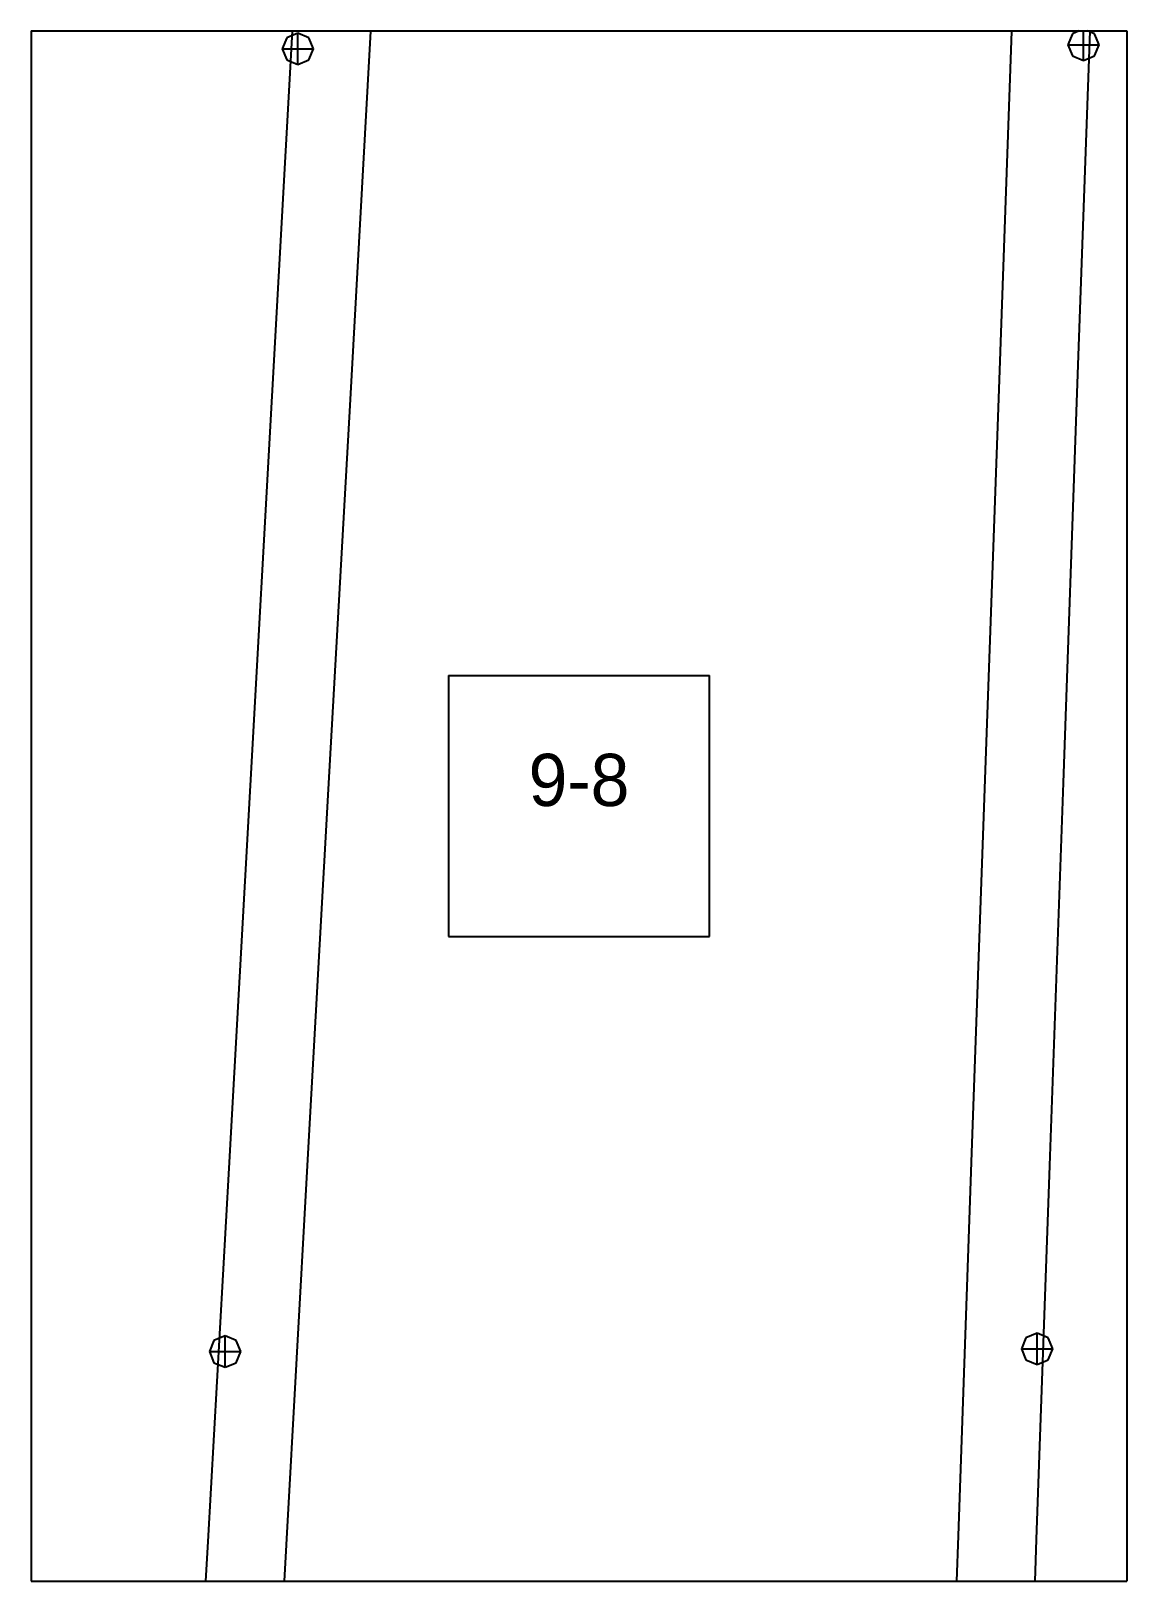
# Paper-space layout 'Plan 9-8' of a CAD drawing. Header units: metres, sheet in millimetres. Extents: x 0 to 210, y 0 to 297.
# The model-space entities are those that its viewports show. They can reach past a viewport. Long polylines and large blocks are cut down to what shows.
import ezdxf
from ezdxf.enums import TextEntityAlignment as Align

# ---------------------------------------------------------------- set-up
doc = ezdxf.new("R2010")
doc.units = ezdxf.units.M
for name, color, linetype in [('default', 7, 'Continuous'), ('TEXTLAYER', 7, 'Continuous'), ('VIEWPORTS', 7, 'Continuous')]:
    doc.layers.add(name, color=color, linetype=linetype)

msp = doc.modelspace()

# ---------------------------------------------------------------- linework, layer by layer
at = {"color": 9}
for p, q in [((1470, -2079), (1470, -2376)), ((1470, -2079), (1470, -2376)), ((1680, -2079), (1680, -2376)), ((1680, -2079), (1680, -2376)), ((1260, -2376), (1470, -2376)), ((1260, -2376), (1470, -2376)), ((1470, -2376), (1680, -2376)), ((1470, -2376), (1470, -2673)), ((1470, -2376), (1680, -2376)), ((1470, -2376), (1470, -2673)), ((1680, -2376), (1890, -2376)), ((1680, -2376), (1680, -2673)), ((1680, -2376), (1890, -2376)), ((1680, -2376), (1680, -2673)), ((1550, -2499.5), (1600, -2499.5)), ((1550, -2499.5), (1550, -2549.5)), ((1600, -2549.5), (1600, -2499.5)), ((1550, -2549.5), (1600, -2549.5)), ((1260, -2673), (1470, -2673)), ((1260, -2673), (1470, -2673)), ((1470, -2673), (1680, -2673)), ((1470, -2673), (1470, -2970)), ((1470, -2673), (1680, -2673)), ((1470, -2673), (1470, -2970)), ((1680, -2673), (1890, -2673)), ((1680, -2673), (1680, -2970)), ((1680, -2673), (1890, -2673)), ((1680, -2673), (1680, -2970))]:
    msp.add_line(p, q, dxfattribs=at)
at = {"layer": 'default', "color": 7, "linetype": 'Continuous'}
for p, q in [((1655.49, -2444.65), (1658.21, -2368.89)), ((1670.48, -2445.36), (1673.19, -2369.6)), ((1516.21, -2445.95), (1520.42, -2370.26)), ((1531.19, -2446.62), (1535.41, -2370.93)), ((1671.66, -2375.67), (1669.54, -2376.55)), ((1673.79, -2376.55), (1671.66, -2375.67)), ((1671.66, -2381.67), (1671.66, -2375.67)), ((1518.99, -2377.31), (1518.11, -2379.43)), ((1521.11, -2376.43), (1518.99, -2377.31)), ((1523.24, -2377.31), (1521.11, -2376.43)), ((1521.11, -2382.43), (1521.11, -2376.43)), ((1524.11, -2379.43), (1523.24, -2377.31)), ((1669.54, -2376.55), (1668.66, -2378.67)), ((1668.66, -2378.67), (1669.54, -2380.79)), ((1668.66, -2378.67), (1674.66, -2378.67)), ((1674.66, -2378.67), (1673.79, -2376.55)), ((1673.79, -2380.79), (1674.66, -2378.67)), ((1518.11, -2379.43), (1518.99, -2381.55)), ((1518.11, -2379.43), (1524.11, -2379.43)), ((1518.99, -2381.55), (1521.11, -2382.43)), ((1521.11, -2382.43), (1523.24, -2381.55)), ((1523.24, -2381.55), (1524.11, -2379.43)), ((1669.54, -2380.79), (1671.66, -2381.67)), ((1671.66, -2381.67), (1673.79, -2380.79)), ((1512.04, -2520.59), (1516.21, -2445.95)), ((1527.03, -2521.26), (1531.19, -2446.62)), ((1652.83, -2519.37), (1655.49, -2444.65)), ((1667.81, -2520.07), (1670.48, -2445.36)), ((1507.95, -2593.87), (1512.04, -2520.59)), ((1522.93, -2594.54), (1527.03, -2521.26)), ((1650.22, -2592.72), (1652.83, -2519.37)), ((1665.2, -2593.41), (1667.81, -2520.07)), ((1647.69, -2664.32), (1650.22, -2592.72)), ((1503.95, -2665.41), (1507.95, -2593.87)), ((1518.94, -2666.08), (1522.93, -2594.54)), ((1662.67, -2665.02), (1665.2, -2593.41)), ((1505.06, -2626.92), (1504.19, -2629.04)), ((1507.19, -2626.04), (1505.06, -2626.92)), ((1509.31, -2626.92), (1507.19, -2626.04)), ((1507.19, -2632.04), (1507.19, -2626.04)), ((1510.19, -2629.04), (1509.31, -2626.92)), ((1660.64, -2626.39), (1659.76, -2628.51)), ((1662.76, -2625.51), (1660.64, -2626.39)), ((1664.88, -2626.39), (1662.76, -2625.51)), ((1662.76, -2631.51), (1662.76, -2625.51)), ((1665.76, -2628.51), (1664.88, -2626.39)), ((1504.19, -2629.04), (1505.06, -2631.17)), ((1504.19, -2629.04), (1510.19, -2629.04)), ((1505.06, -2631.17), (1507.19, -2632.04)), ((1507.19, -2632.04), (1509.31, -2631.17)), ((1509.31, -2631.17), (1510.19, -2629.04)), ((1659.76, -2628.51), (1660.64, -2630.63)), ((1659.76, -2628.51), (1665.76, -2628.51)), ((1660.64, -2630.63), (1662.76, -2631.51)), ((1662.76, -2631.51), (1664.88, -2630.63)), ((1664.88, -2630.63), (1665.76, -2628.51)), ((1500.06, -2734.86), (1503.95, -2665.41)), ((1515.05, -2735.53), (1518.94, -2666.08)), ((1645.24, -2733.85), (1647.69, -2664.32)), ((1660.22, -2734.54), (1662.67, -2665.02))]:
    msp.add_line(p, q, dxfattribs=at)

# ---------------------------------------------------------------- texts
at = {"layer": 'TEXTLAYER', "color": 1}
msp.add_text('9-8', height=10, dxfattribs=at).set_placement((1575, -2524.5), align=Align.CENTER)

psp = doc.layouts.new('Plan 9-8')

# ---------------------------------------------------------------- viewports
at = {"layer": 'VIEWPORTS'}
psp.add_viewport(center=(105, 148.5), size=(210, 297), view_center_point=(1575, -2524.5), view_height=297, dxfattribs=at)

doc.saveas('drawing.dxf')
